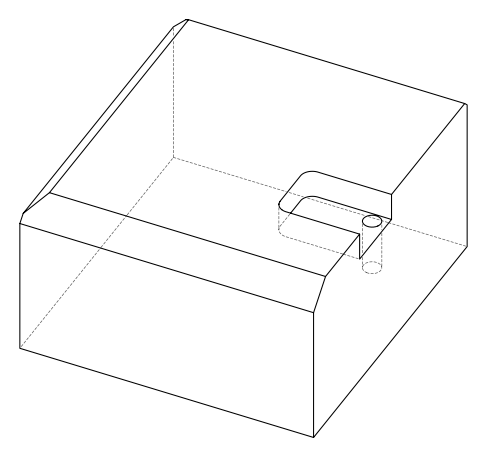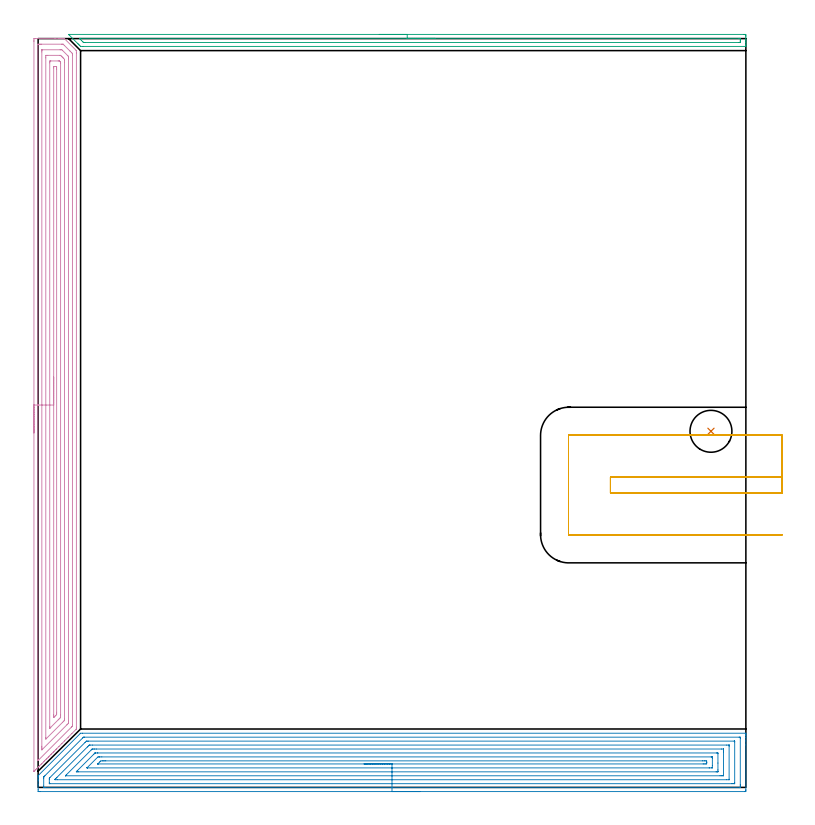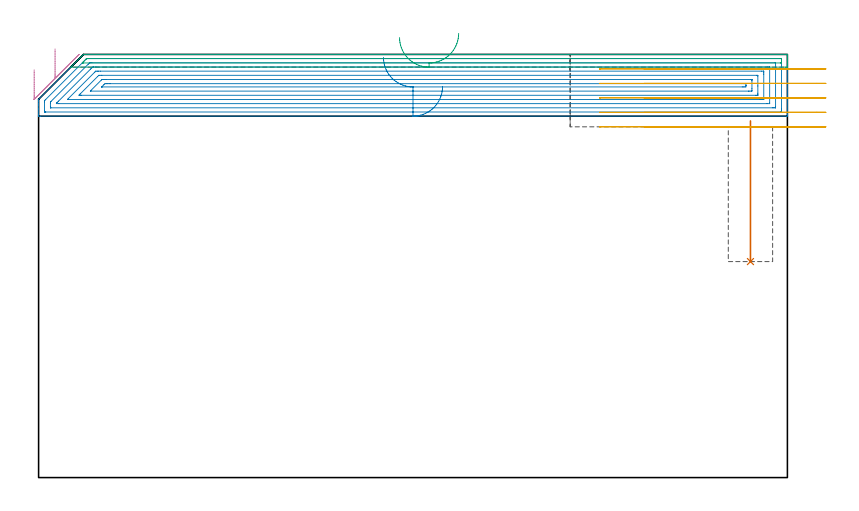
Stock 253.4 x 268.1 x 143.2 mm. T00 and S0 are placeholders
(PLAN: 5 operations, 2 tool changes, 36.5 min)
(1 INDEXABLE_INSERT_DRILL_BLIND_HOLE_FROM_SOLID | STEP1POCKET | UGT0302_001 | 0.2 min | 12374 mm3)
(2 AREA_MILL | FG_CHAMFER_SURFACE | UGT0205_001 | 16.14 min | 55338 mm3)
(3 AREA_MILL_1 | FG_CHAMFER_SURFACE_1 | UGT0205_001 | 4.02 min | 2270 mm3)
(4 AREA_MILL_2 | FG_CHAMFER_SURFACE_2 | UGT0205_001 | 12.44 min | 29098 mm3)
(5 MILL_SLOT | SLOT_PARTIAL_RECTANGULAR | UGT0201_136 | Follow Part, ap 5, ae 75% | 3.72 min | 94910 mm3)
(TOOL UGT0302_001 | Indexable Insert Drill 15mm | D15 PA180 FL50 Z2)
(TOOL UGT0205_001 | Chamfer Mill 20 x 3 x 45 deg. | D20 FL50 Z2)
(TOOL UGT0201_136 | Carbide End Mill 20.0 | D20 FL30 Z4)
(OP 1 INDEXABLE_INSERT_DRILL_BLIND_HOLE_FROM_SOLID)
G17 G21 G94 G90
T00 M6
G54
G17 G0 G90 X240.9 Y127.5 S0 M3
G43 Z153.2 H0
G94 G81 G98 Z73.1 F250. R120.7
G80
M5
M2
(OP 2 AREA_MILL)
G17 G21 G94 G90
T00 M6
G54
G17 G0 G90 X136.7 Y-1.5 S1061 M3
G43 Z153.2 H0
Z132.3
G94 G1 X136.662 Z131.428 F250.
X136.548 Z130.564
X136.359 Z129.712
X136.097 Z128.88
X135.763 Z128.074
X135.36 Z127.3
X134.892 Z126.564
X134.36 Z125.872
X133.771 Z125.229
X133.128 Z124.64
X132.436 Z124.108
X131.7 Z123.64
X130.926 Z123.237
X130.12 Z122.903
X129.288 Z122.641
X128.436 Z122.452
X127.572 Z122.338
X126.7 Z122.3
X0.629
X0.014 Y-1.493 Z122.304
X0.007 Y-1.491 Z122.305
X0. Y-0.879 Z122.917
Y0.908 Z124.703
Y2.332 Z126.128
Y2.695 Z126.49
Y3.421 Z127.221
Y4.035 Z127.835
X0.001 Y4.121 Z127.92
X0.01 Y4.2 Z127.996
X0.082 Y4.283 Z128.081
X15.048 Y19.248 Z143.046
X15.205 Y19.4 Z143.185
X15.829 Z143.2
X253.218
X253.39 Y19.397 Z143.189
X253.393 Y19.332 Z143.124
X253.4 Y18.895 Z142.695
Y18.612 Z142.412
Y17.886 Z141.681
Y16.629 Z140.426
Y15.205 Z139.001
Y-0.879 Z122.918
X253.398 Y-1.146 Z122.651
X253.39 Y-1.492 Z122.306
X253.045 Y-1.499 Z122.299
X126.7 Y-1.5 Z122.3
Y-0.086 Z123.714
X2.417 Y-0.085 Z123.715
X2.317 Y-0.084 Z123.716
X2.117 Y-0.079 Z123.721
X2.009 Y-0.075 Z123.725
X2.006 Y-0.045 Z123.755
X2.004 Y0.014 Z123.814
X2. Y0.431 Z124.231
Y3.112 Z126.912
X2.004 Y3.589 Z127.389
X2.007 Y3.693 Z127.493
X2.01 Y3.743 Z127.543
X2.04 Y3.778 Z127.578
X2.131 Y3.875 Z127.675
X2.417 Y4.167 Z127.967
X15.982 Y17.732 Z141.532
X16.138 Y17.886 Z141.686
X16.205 Y17.948 Z141.748
X16.233 Y17.972 Z141.772
X16.323 Y17.979 Z141.779
X16.522 Y17.984 Z141.784
X16.623 Y17.985 Z141.785
X250.983
X251.083 Y17.984 Z141.784
X251.283 Y17.979 Z141.779
X251.391 Y17.975 Z141.775
X251.394 Y17.945 Z141.745
X251.396 Y17.886 Z141.686
X251.4 Y17.469 Z141.269
X251.399 Y0.908 Z124.708
X251.398 Y0.493 Z124.293
X251.39 Y0.014 Z123.814
X251.375 Y-0.079 Z123.721
X251.183 Y-0.083 Z123.717
X251.083 Y-0.085 Z123.715
X126.7 Y-0.086 Z123.714
Y1.328 Z125.128
X4.205 Y1.329 Z125.129
X4.048 Y1.33 Z125.13
X4.022 Y1.332 Z125.132
X4.014 Y1.334 Z125.134
X4.01 Y1.351 Z125.151
X4.004 Y1.46 Z125.26
X4.001 Y1.596 Z125.396
Y2.9 Z126.7
X4.005 Y3.105 Z126.905
X4.01 Y3.242 Z127.042
X4.022 Y3.311 Z127.111
X4.049 Y3.341 Z127.141
X4.205 Y3.506 Z127.306
X16.798 Y16.098 Z139.898
X17.212 Y16.503 Z140.303
X17.271 Y16.56 Z140.36
X17.381 Y16.565 Z140.365
X17.617 Y16.568 Z140.368
X18.039 Y16.571 Z140.371
X249.195
X249.352 Y16.57 Z140.37
X249.378 Y16.568 Z140.368
X249.386 Y16.566 Z140.366
X249.39 Y16.549 Z140.349
X249.396 Y16.44 Z140.24
X249.399 Y16.304 Z140.104
Y1.598 Z125.398
X249.393 Y1.391 Z125.191
X249.39 Y1.338 Z125.138
X249.37 Y1.335 Z125.135
X249.313 Y1.332 Z125.132
X249.195 Y1.33 Z125.13
X248.774 Y1.329 Z125.129
X248.301 Y1.328 Z125.128
X126.7
Y2.743 Z126.543
X6.84
X6.096 Y2.75 Z126.55
X6.01 Y2.759 Z126.559
Y2.808 Z126.608
X6.025 Y2.864 Z126.664
X6.081 Y2.924 Z126.724
X6.23 Y3.079 Z126.879
X6.366 Y3.217 Z127.017
X6.737 Y3.589 Z127.389
X17.617 Y14.469 Z138.269
X17.987 Y14.835 Z138.635
X18.165 Y15.01 Z138.81
X18.306 Y15.146 Z138.946
X18.511 Y15.155 Z138.955
X18.56 Y15.156 Z138.956
X19.405 Y15.157 Z138.957
X246.56
X247.363 Y15.155 Z138.955
X247.386 Y15.153 Z138.953
X247.39 Y15.151 Z138.951
X247.394 Y15.142 Z138.942
X247.398 Y15.088 Z138.888
X247.399 Y14.978 Z138.778
X247.4 Y14.758 Z138.558
X247.399 Y2.923 Z126.723
X247.398 Y2.812 Z126.612
X247.394 Y2.758 Z126.558
X247.39 Y2.749 Z126.549
X247.385 Y2.747 Z126.547
X247.357 Y2.744 Z126.544
X246.512 Y2.743 Z126.543
X126.7
Y4.157 Z127.957
X9.895
X9.844 Y4.158 Z127.958
X9.796 Y4.161 Z127.961
X9.776 Y4.164 Z127.964
X9.784 Y4.177 Z127.977
X9.805 Y4.204 Z128.004
X9.826 Y4.227 Z128.027
X10.08 Y4.482 Z128.282
X19.016 Y13.418 Z137.218
X19.212 Y13.611 Z137.411
X19.279 Y13.675 Z137.475
X19.333 Y13.723 Z137.523
X19.405 Y13.736 Z137.536
X19.976 Y13.741 Z137.541
X20.299 Y13.743 Z137.543
X20.868
X244.724 Y13.742 Z137.542
X245.297 Y13.739 Z137.539
X245.366 Y13.736 Z137.536
X245.39 Y13.721 Z137.521
X245.397 Y13.639 Z137.439
X245.399 Y13.418 Z137.218
X245.4 Y12.742 Z136.542
Y4.313 Z128.113
X245.398 Y4.229 Z128.029
X245.395 Y4.187 Z127.987
X245.391 Y4.17 Z127.97
X245.373 Y4.164 Z127.964
X245.047 Y4.159 Z127.959
X244.724 Y4.158 Z127.958
X244.155 Y4.157 Z127.957
X126.7
Y5.571 Z129.371
X14.505
X14.041 Y5.572 Z129.372
X13.842 Y5.574 Z129.374
X13.661 Y5.578 Z129.378
X13.738 Y5.678 Z129.478
X13.866 Y5.812 Z129.612
X14.041 Y5.992 Z129.792
X19.989 Y11.941 Z135.741
X20.299 Y12.25 Z136.05
X20.359 Y12.304 Z136.104
X20.379 Y12.32 Z136.12
X20.399 Y12.322 Z136.122
X20.498 Y12.326 Z136.126
X21.194 Y12.329 Z136.129
X21.389
X242.936 Y12.328 Z136.128
X243.134 Y12.327 Z136.127
X243.313 Y12.322 Z136.122
X243.39 Y12.318 Z136.118
X243.392 Y12.273 Z136.073
X243.398 Y12.062 Z135.862
X243.4 Y8.718 Z132.518
Y6.269 Z130.069
X243.399 Y5.806 Z129.606
X243.395 Y5.651 Z129.451
X243.39 Y5.596 Z129.396
X243.386 Y5.577 Z129.377
X243.371 Y5.576 Z129.376
X243.285 Y5.574 Z129.374
X242.936 Y5.571 Z129.371
X242.74
X126.7
Y6.985 Z130.785
X17.694 Y6.986 Z130.786
X17.617 Y6.987 Z130.787
X17.529 Y6.99 Z130.79
X17.509 Y6.991 Z130.791
X17.514 Y7.005 Z130.805
X17.539 Y7.038 Z130.838
X17.558 Y7.06 Z130.86
X17.617 Y7.12 Z130.92
X17.638 Y7.142 Z130.942
X21.235 Y10.737 Z134.537
X21.41 Y10.901 Z134.701
X21.733 Y10.91 Z134.71
X21.912 Y10.913 Z134.713
X22.088 Y10.914 Z134.714
X22.804 Y10.915 Z134.715
X240.97
X241.148 Y10.914 Z134.714
X241.325 Y10.911 Z134.711
X241.374 Y10.908 Z134.708
X241.391 Y10.904 Z134.704
X241.393 Y10.888 Z134.688
X241.397 Y10.821 Z134.621
X241.399 Y10.737 Z134.537
X241.4 Y10.485 Z134.285
X241.399 Y7.805 Z131.605
X241.393 Y7.163 Z130.963
X241.39 Y7.038 Z130.838
X241.376 Y6.992 Z130.792
X241.321 Y6.99 Z130.79
X241.148 Y6.988 Z130.788
X240.431 Y6.985 Z130.785
X240.253
X126.7
Y8.4 Z132.2
X21.543
X21.44 Y8.401 Z132.201
X21.372 Y8.405 Z132.205
X21.365 Y8.407 Z132.207
X21.366 Y8.412 Z132.212
X21.385 Y8.436 Z132.236
X21.448 Y8.501 Z132.301
X21.545 Y8.599 Z132.399
X22.088 Y9.14 Z132.94
X22.445 Y9.486 Z133.286
X22.982 Y9.495 Z133.295
X23.327 Y9.498 Z133.298
X23.876 Y9.5 Z133.3
X24.219
X237.914
X238.465
X238.811 Y9.498 Z133.298
X239.359 Y9.493 Z133.293
X239.396 Y8.95 Z132.75
X239.397 Y8.912 Z132.712
X239.359 Y8.407 Z132.207
X239.013 Y8.403 Z132.203
X238.465 Y8.4 Z132.2
X238.122
X126.7
X125.828 Z132.238
X124.964 Z132.351
X124.112 Z132.54
X123.28 Z132.803
X122.474 Z133.136
X121.7 Z133.539
X120.964 Z134.008
X120.272 Z134.539
X119.629 Z135.128
X119.04 Z135.772
X118.508 Z136.464
X118.04 Z137.2
X117.637 Z137.973
X117.303 Z138.779
X117.041 Z139.611
X116.852 Z140.463
X116.738 Z141.328
X116.7 Z142.2
G0 Z153.2
M5
M2
(OP 3 AREA_MILL_1)
G17 G21 G94 G90
T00 M6
G54
G17 G0 G90 X122.15 Y269.6 S1061 M3
G43 Z153.2 H0
Z148.9
G94 G1 X122.188 Z148.028 F250.
X122.302 Z147.163
X122.491 Z146.312
X122.753 Z145.48
X123.087 Z144.674
X123.49 Z143.9
X123.958 Z143.164
X124.49 Z142.472
X125.079 Z141.829
X125.722 Z141.24
X126.414 Z140.708
X127.15 Z140.24
X127.924 Z139.837
X128.73 Z139.503
X129.562 Z139.241
X130.413 Z139.052
X131.278 Z138.938
X132.15 Z138.9
X252.779
X253.178 Y269.596 Z138.901
X253.39 Y269.592 Z138.904
X253.4 Y269.205 Z139.29
Y268.937 Z139.558
Y268.327 Z140.167
Y267.792 Z140.705
Y267.45 Z141.046
Y266.914 Z141.582
Y266.573 Z141.922
Y265.889 Z142.611
Y265.608 Z142.892
X253.398 Y265.452 Z143.04
X253.39 Y265.302 Z143.188
X253.226 Y265.3 Z143.2
X15.988
X15.198 Y265.305 Z143.191
X15.183 Y265.317 Z143.18
X15.095 Y265.404 Z143.093
X14.803 Y265.695 Z142.8
X14.648 Y265.851 Z142.647
X14.523 Y265.976 Z142.522
X14.364 Y266.134 Z142.361
X14.201 Y266.298 Z142.2
X14.092 Y266.407 Z142.091
X11.074 Y269.428 Z139.072
X10.919 Y269.593 Z138.906
X11.074 Y269.6 Z138.9
X132.15
Y268.186 Z140.314
X250.992 Y268.185 Z140.315
X251.138 Y268.184 Z140.316
X251.349 Y268.179 Z140.321
X251.391 Y268.176 Z140.324
X251.395 Y268.147 Z140.353
X251.397 Y268.114 Z140.386
X251.4 Y267.927 Z140.573
Y267.45 Z141.05
Y267.05 Z141.45
X251.398 Y266.916 Z141.584
X251.395 Y266.809 Z141.691
X251.39 Y266.739 Z141.761
X251.382 Y266.721 Z141.779
X250.848 Y266.714 Z141.786
X16.738
X16.363 Y266.716 Z141.784
X16.27 Y266.719 Z141.781
X16.251 Y266.721 Z141.779
X16.224 Y266.738 Z141.762
X16.16 Y266.797 Z141.703
X15.988 Y266.962 Z141.538
X15.5 Y267.45 Z141.05
X15.095 Y267.855 Z140.645
X14.846 Y268.109 Z140.391
X14.796 Y268.163 Z140.337
X14.782 Y268.18 Z140.32
X14.795 Y268.181 Z140.319
X14.854 Y268.183 Z140.317
X15.095 Y268.185 Z140.315
X15.239 Y268.186 Z140.314
X132.15
X133.022 Z140.352
X133.886 Z140.466
X134.738 Z140.655
X135.57 Z140.917
X136.376 Z141.251
X137.15 Z141.654
X137.886 Z142.123
X138.578 Z142.654
X139.221 Z143.243
X139.81 Z143.886
X140.341 Z144.578
X140.81 Z145.314
X141.213 Z146.088
X141.547 Z146.894
X141.809 Z147.726
X141.998 Z148.578
X142.112 Z149.443
X142.15 Z150.314
G0 Z153.2
M5
M2
(OP 4 AREA_MILL_2)
G17 G21 G94 G90
T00 M6
G54
G17 G0 G90 X-1.5 Y126.9 S1061 M3
G43 Z153.2 H0
Z138.
G94 G1 Y126.938 Z137.128 F250.
Y127.052 Z136.263
Y127.241 Z135.412
Y127.503 Z134.58
Y127.837 Z133.774
Y128.24 Z133.
Y128.708 Z132.264
Y129.239 Z131.572
Y129.829 Z130.929
Y130.472 Z130.34
Y131.164 Z129.808
Y131.9 Z129.34
Y132.674 Z128.937
Y133.48 Z128.603
Y134.312 Z128.341
Y135.163 Z128.152
Y136.028 Z128.038
Y136.9 Z128.
Y267.092
X-1.499 Y267.469 Z128.001
X-1.495 Y267.981 Z128.003
X-1.492 Y268.091 Z128.006
X-0.987 Y268.1 Z128.511
X6.1 Z135.595
X7.507 Z137.003
X7.872 Z137.367
X8.602 Z138.101
X9.201 Z138.7
X9.28 Y268.099 Z138.779
X9.4 Y268.09 Z138.895
X9.525 Y267.976 Z139.024
X13.609 Y263.891 Z143.109
X13.632 Y263.866 Z143.132
X13.694 Y263.795 Z143.192
X13.7 Y262.997 Z143.2
Y21.534
X13.699 Y20.897 Z143.186
X13.64 Y20.839 Z143.137
X13.63 Y20.829 Z143.128
X12.099 Y19.299 Z141.598
X10.758 Y17.957 Z140.257
X9.416 Y16.616 Z138.915
X8.522 Y15.721 Z138.021
X7.477 Y14.676 Z136.976
X6.607 Y13.807 Z136.106
X6.395 Y13.594 Z135.892
X6.287 Y13.486 Z135.785
X5.738 Y12.938 Z135.237
X5.509 Y12.708 Z135.006
X5.393 Y12.591 Z134.89
X4.869 Y12.068 Z134.368
X4.624 Y11.822 Z134.12
X4.499 Y11.697 Z133.996
X3.999 Y11.199 Z133.499
X3.738 Y10.936 Z133.234
X3.604 Y10.803 Z133.101
X3.13 Y10.33 Z132.63
X2.852 Y10.05 Z132.348
X2.262 Y9.462 Z131.762
X1.966 Y9.164 Z131.461
X1.375 Y8.575 Z130.875
X1.08 Y8.278 Z130.575
X0.473 Y7.673 Z129.973
X0.194 Y7.392 Z129.689
X-0.5 Y6.7 Z129.
X-0.867 Y6.331 Z128.629
X-1.315 Y5.884 Z128.183
X-1.43 Y5.775 Z128.068
X-1.492 Y5.718 Z128.006
X-1.499 Y5.849 Z128.001
X-1.5 Y5.884 Z128.
Y136.9
X-0.086 Z129.414
X-0.085 Y265.9 Z129.415
X-0.084 Y266.01 Z129.416
X-0.081 Y266.064 Z129.419
X-0.08 Y266.083 Z129.42
X-0.047 Y266.09 Z129.453
X0.371 Y266.098 Z129.871
X0.785 Y266.099 Z130.285
X1.255 Y266.1 Z130.755
X8.342 Z137.842
X8.758 Y266.096 Z138.258
X8.896 Y266.093 Z138.396
X8.945 Y266.09 Z138.445
X8.983 Y266.057 Z138.483
X9.061 Y265.984 Z138.561
X9.37 Y265.68 Z138.87
X11.415 Y263.635 Z140.915
X12.049 Y262.997 Z141.549
X12.264 Y262.774 Z141.764
X12.279 Y262.746 Z141.779
X12.282 Y262.722 Z141.782
X12.284 Y262.667 Z141.784
X12.285 Y262.558 Z141.785
X12.286 Y262.118 Z141.786
Y22.429
X12.279 Y21.99 Z141.779
X12.278 Y21.94 Z141.778
X12.249 Y21.906 Z141.749
X12.19 Y21.843 Z141.69
X12.093 Y21.744 Z141.593
X11.885 Y21.534 Z141.385
X0.078 Y9.728 Z129.578
X-0.028 Y9.625 Z129.472
X-0.069 Y9.588 Z129.431
X-0.079 Y9.581 Z129.421
X-0.081 Y9.611 Z129.419
X-0.084 Y9.705 Z129.416
X-0.086 Y9.893 Z129.414
Y136.9
X1.328 Z130.828
X1.329 Y263.342 Z130.829
X1.333 Y263.891 Z130.833
X1.335 Y264.062 Z130.835
X1.345 Y264.09 Z130.845
X1.395 Y264.095 Z130.895
X1.465 Y264.099 Z130.965
X7.872 Z137.372
X8.078 Y264.097 Z137.578
X8.49 Y264.09 Z137.99
X8.708 Y263.891 Z138.208
X10.529 Y262.071 Z140.029
X10.741 Y261.853 Z140.241
X10.846 Y261.743 Z140.346
X10.865 Y261.71 Z140.365
X10.868 Y261.652 Z140.368
X10.87 Y261.554 Z140.37
X10.871 Y261.208 Z140.371
Y260.863
Y23.872
X10.868 Y23.323 Z140.368
X10.865 Y22.984 Z140.365
X10.529 Y22.632 Z140.029
X10.43 Y22.529 Z139.93
X10.33 Y22.429 Z139.83
X1.386 Y13.486 Z130.886
X1.364 Y13.468 Z130.864
X1.348 Y13.458 Z130.848
X1.335 Y13.486 Z130.835
X1.333 Y13.532 Z130.833
X1.33 Y13.83 Z130.83
X1.329 Y14.38 Z130.829
X1.328 Y14.726 Z130.828
Y136.9
X2.743 Z132.243
Y261.208
X2.744 Y261.914 Z132.244
X2.746 Y262.016 Z132.246
X2.75 Y262.075 Z132.25
X2.757 Y262.091 Z132.257
X2.78 Y262.093 Z132.28
X3.001 Y262.098 Z132.501
X3.442 Y262.1 Z132.942
X7.874 Z137.374
X7.985 Y262.094 Z137.485
X8.038 Y262.09 Z137.538
X8.218 Y261.922 Z137.718
X8.575 Y261.574 Z138.075
X8.758 Y261.393 Z138.258
X8.942 Y261.208 Z138.442
X9.129 Y261.013 Z138.629
X9.45 Y260.674 Z138.95
X9.455 Y260.505 Z138.955
X9.456 Y260.314 Z138.956
X9.457 Y259.608 Z138.957
Y24.406
X9.454 Y24.217 Z138.954
X9.45 Y24.042 Z138.95
X9.444 Y24.004 Z138.944
X9.416 Y23.971 Z138.916
X9.362 Y23.913 Z138.862
X9.211 Y23.76 Z138.711
X8.775 Y23.323 Z138.275
X2.98 Y17.529 Z132.48
X2.907 Y17.457 Z132.407
X2.82 Y17.375 Z132.32
X2.75 Y17.311 Z132.25
X2.748 Y17.421 Z132.248
X2.743 Y17.769 Z132.243
Y136.9
X4.157 Z133.657
Y259.42
X4.158 Y259.592 Z133.658
X4.16 Y259.766 Z133.66
X4.167 Y260.09 Z133.667
X4.328 Y260.095 Z133.828
X4.542 Y260.099 Z134.042
X7.198 Y260.1 Z136.698
X7.535 Y260.097 Z137.035
X7.576 Y260.094 Z137.076
X7.596 Y260.09 Z137.096
X7.626 Y260.065 Z137.126
X7.735 Y259.962 Z137.235
X7.872 Y259.828 Z137.372
X7.971 Y259.724 Z137.471
X8.02 Y259.67 Z137.52
X8.036 Y259.639 Z137.536
X8.038 Y259.592 Z137.538
X8.041 Y259.42 Z137.541
X8.043 Y259.247 Z137.543
Y26.006
X8.042 Y25.834 Z137.542
X8.036 Y25.112 Z137.536
X8.026 Y25.036 Z137.526
X7.988 Y24.994 Z137.488
X7.872 Y24.873 Z137.372
X7.547 Y24.545 Z137.047
X7.219 Y24.217 Z136.719
X4.536 Y21.534 Z134.036
X4.432 Y21.43 Z133.932
X4.328 Y21.328 Z133.828
X4.223 Y21.229 Z133.723
X4.165 Y21.175 Z133.665
X4.162 Y21.246 Z133.662
X4.159 Y21.361 Z133.659
X4.157 Y21.534 Z133.657
Y21.707
Y136.9
X5.571 Z135.071
X5.572 Y257.631 Z135.072
X5.573 Y257.898 Z135.073
X5.576 Y258.031 Z135.076
X5.578 Y258.089 Z135.078
X5.641 Y258.094 Z135.141
X6.1 Y258.097 Z135.6
X6.526 Y258.096 Z136.026
X6.615 Y258.09 Z136.115
X6.622 Y257.999 Z136.122
X6.625 Y257.631 Z136.125
X6.628 Y257.098 Z136.128
X6.629 Y26.9 Z136.129
X6.627 Y26.368 Z136.127
X6.624 Y26.186 Z136.124
X6.622 Y26.101 Z136.122
X6.548 Y26.006 Z136.048
X6.326 Y25.778 Z135.826
X6.1 Y25.548 Z135.6
X5.883 Y25.331 Z135.383
X5.621 Y25.07 Z135.121
X5.604 Y25.056 Z135.104
X5.583 Y25.041 Z135.083
X5.578 Y25.057 Z135.078
X5.575 Y25.112 Z135.075
X5.573 Y25.215 Z135.073
X5.571 Y25.645 Z135.071
Y26.006
Y136.9
Y137.771 Z135.109
Y138.636 Z135.223
Y139.488 Z135.412
Y140.32 Z135.674
Y141.126 Z136.008
Y141.9 Z136.411
Y142.636 Z136.88
Y143.328 Z137.411
Y143.971 Z138.
Y144.56 Z138.643
Y145.091 Z139.335
Y145.56 Z140.071
Y145.963 Z140.845
Y146.297 Z141.651
Y146.559 Z142.483
Y146.748 Z143.335
Y146.862 Z144.2
Y146.9 Z145.071
G0 Z153.2
M5
M2
(OP 5 MILL_SLOT)
G17 G21 G94 G90
T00 M6
G54
G17 G0 G90 X266.4 Y111.1 S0 M3
G43 Z153.2 H0
Z138.3
G94 G1 X263.4 F250.
X204.9 F500.
Y105.4
X263.4
X266.4 F250.
Y126.1
X263.4
X190. F500.
X189.945 Y126.095
X189.905 Y126.055
X189.9 Y126.
Y90.5
X189.905 Y90.445
X189.945 Y90.405
X190. Y90.4
X263.4
X266.4 F250.
G0 Y111.1 Z133.4
G1 X263.4
X204.9 F500.
Y105.4
X263.4
X266.4 F250.
Y126.1
X263.4
X190. F500.
X189.945 Y126.095
X189.905 Y126.055
X189.9 Y126.
Y90.5
X189.905 Y90.445
X189.945 Y90.405
X190. Y90.4
X263.4
X266.4 F250.
G0 Y111.1 Z128.5
G1 X263.4
X204.9 F500.
Y105.4
X263.4
X266.4 F250.
Y126.1
X263.4
X190. F500.
X189.945 Y126.095
X189.905 Y126.055
X189.9 Y126.
Y90.5
X189.905 Y90.445
X189.945 Y90.405
X190. Y90.4
X263.4
X266.4 F250.
G0 Y111.1 Z123.6
G1 X263.4
X204.9 F500.
Y105.4
X263.4
X266.4 F250.
Y126.1
X263.4
X190. F500.
X189.945 Y126.095
X189.905 Y126.055
X189.9 Y126.
Y90.5
X189.905 Y90.445
X189.945 Y90.405
X190. Y90.4
X263.4
X266.4 F250.
G0 Y111.1 Z118.7
G1 X263.4
X204.9 F500.
Y105.4
X263.4
X266.4 F250.
Y126.1
X263.4
X190. F500.
X189.945 Y126.095
X189.905 Y126.055
X189.9 Y126.
Y90.5
X189.905 Y90.445
X189.945 Y90.405
X190. Y90.4
X263.4
X266.4 F250.
G0 Z153.2
M5
M2
